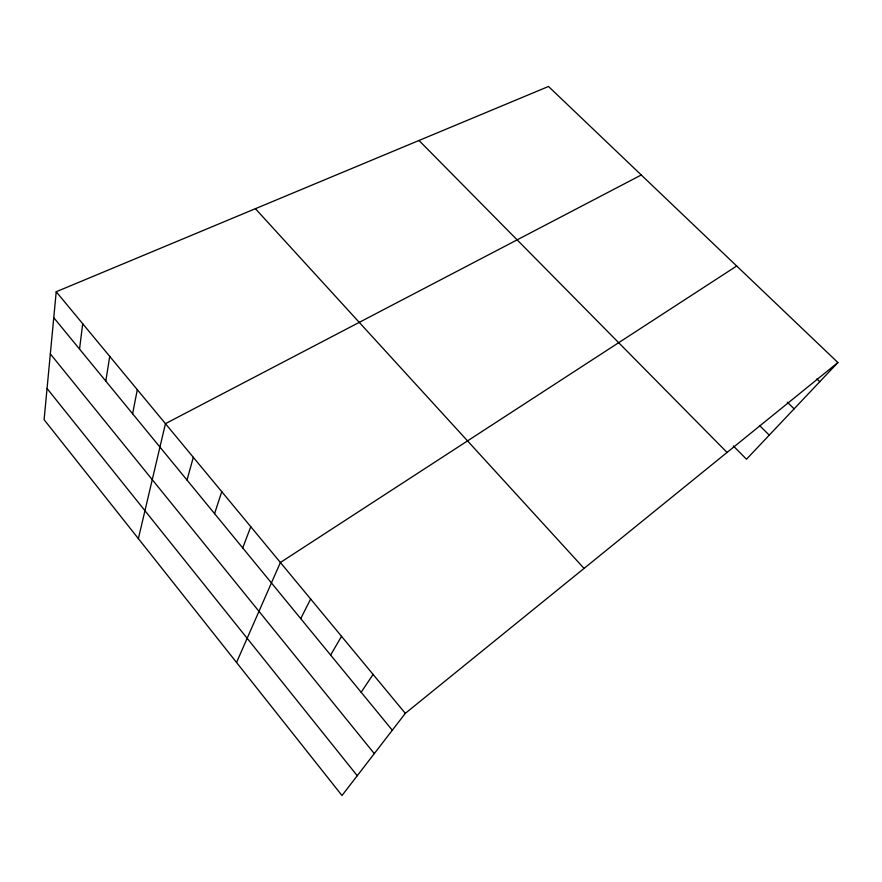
<?xml version="1.0" encoding="UTF-8"?>
<svg xmlns="http://www.w3.org/2000/svg" width="882" height="882" viewBox="0 0 882 882"><rect width="100%" height="100%" fill="white"/><g stroke="black" fill="none" stroke-linecap="round" stroke-linejoin="round"><path stroke-width="1.32" d="M56.216 291.744L44.1 419.7L341.995 795.52L405.312 713.351L837.9 362.557L548.494 86.48L56.216 291.744L405.312 713.351M79.534 349.085L82.71 323.738M105.807 381.101L109.732 356.372M132.609 413.757L137.305 389.668M138.375 538.637L165.452 423.658L641.269 174.989M186.995 480.029L193.312 457.317M214.58 513.655L221.757 491.66M242.726 547.942L250.775 526.708M236.541 662.481L280.399 562.484L736.691 266.011M300.729 618.635L310.64 599.01M330.618 655.061L341.532 636.319M361.146 692.249L373.086 674.421M837.9 362.557L746.481 459.213L733.317 445.928M816.853 378.918L819.764 381.73M787.317 402.192L794.12 408.851M759.501 425.455L769.247 435.146M418.994 140.481L727.055 452.444M255.394 208.692L584.049 568.405M53.769 317.685L392.303 730.23M50.329 353.891L374.288 753.603M47.055 388.488L357.243 775.719"/></g></svg>
